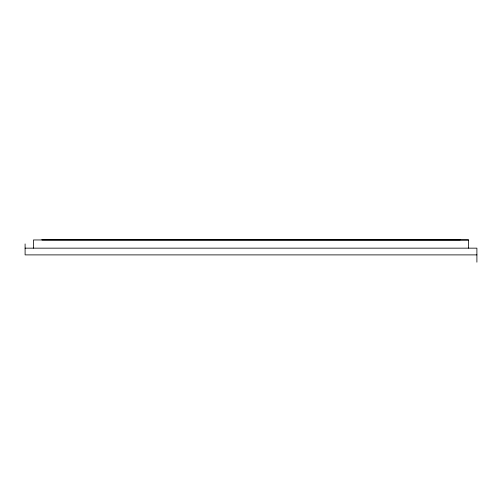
<?xml version="1.0" encoding="UTF-8"?>
<svg xmlns="http://www.w3.org/2000/svg" width="502" height="502" viewBox="0 0 502 502"><rect width="100%" height="100%" fill="white"/><g stroke="black" fill="none" stroke-linecap="round" stroke-linejoin="round"><path stroke-width="0.75" d="M460.165 239.83L41.835 239.83L468.535 239.956L468.535 248.157M468.535 239.956L33.465 239.956L33.465 248.157M25.1 248.157L476.9 248.157L476.9 262.169M476.9 254.89L25.1 254.89L25.1 243.928"/></g></svg>
